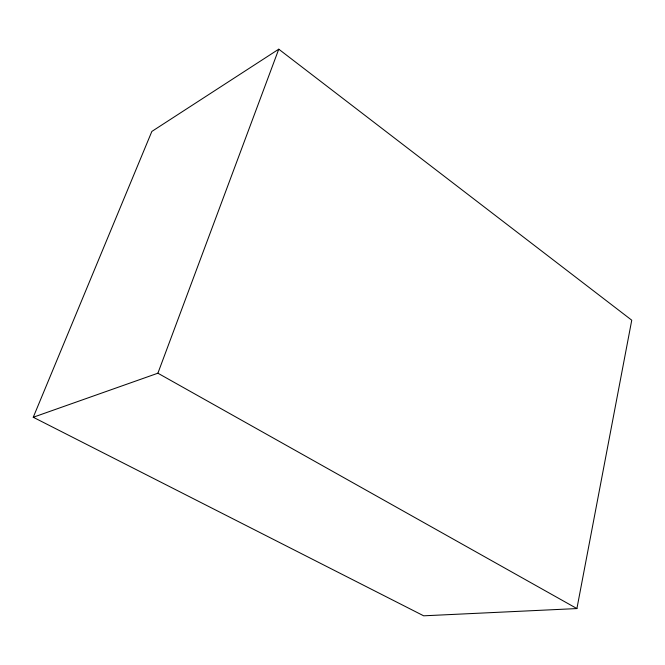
<?xml version="1.0" encoding="UTF-8"?>
<svg xmlns="http://www.w3.org/2000/svg" width="665" height="665" viewBox="0 0 665 665"><rect width="100%" height="100%" fill="white"/><g stroke="black" fill="none" stroke-linecap="round" stroke-linejoin="round"><path stroke-width="1" d="M576.904 608.566L631.75 320.197L278.76 49.185L151.853 131.437L33.25 417.254L423.672 615.815L576.904 608.566L157.896 373.206L33.25 417.254M157.896 373.206L278.76 49.185"/></g></svg>
